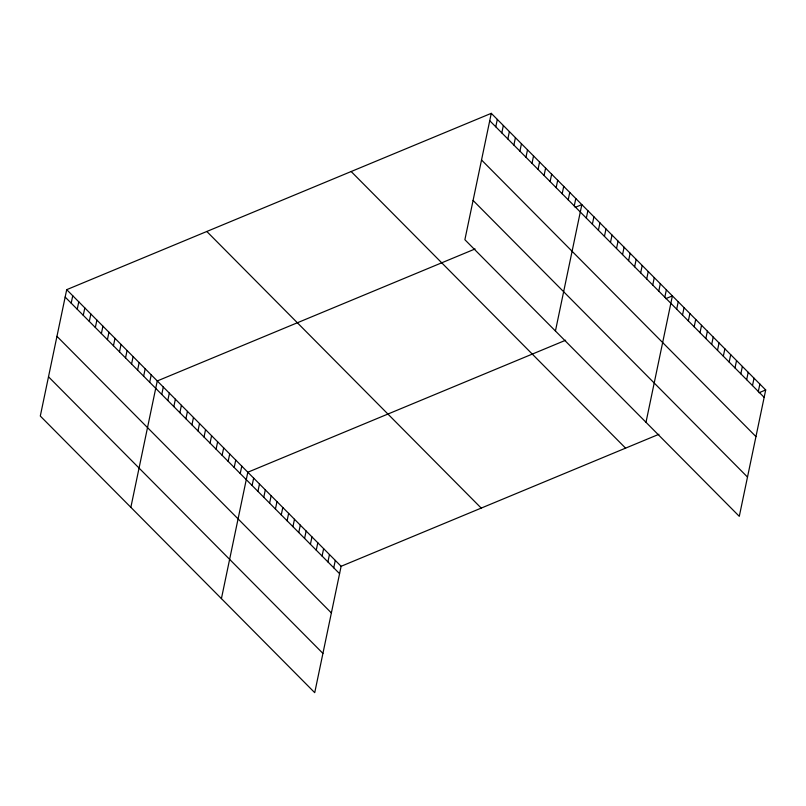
<?xml version="1.0" encoding="UTF-8"?>
<svg xmlns="http://www.w3.org/2000/svg" width="806" height="806" viewBox="0 0 806 806"><rect width="100%" height="100%" fill="white"/><g stroke="black" fill="none" stroke-linecap="round" stroke-linejoin="round"><path stroke-width="1.21" d="M491.277 113.334L464.881 239.714L739.293 516.334L765.7 389.953L491.277 113.334L66.707 289.666L40.3 416.047L314.723 692.666L341.119 566.286L658.945 434.283M71.19 303.147L72.742 295.752M77.235 309.232L78.776 301.837M83.27 315.317L84.811 307.922M89.305 321.403L90.846 314.018M95.34 327.488L96.891 320.103M101.385 333.573L102.926 326.188M107.42 339.658L108.961 332.274M113.455 345.744L114.996 338.359M119.49 351.829L121.041 344.444M125.535 357.914L127.076 350.529M131.569 364L133.111 356.615M137.604 370.085L139.146 362.7M143.639 376.18L145.191 368.785M149.674 382.266L151.226 374.871M130.854 507.337L157.261 380.956L475.087 248.953M161.754 394.436L163.296 387.041M167.789 400.522L169.331 393.127M173.824 406.607L175.376 399.212M179.869 412.692L181.41 405.297M185.904 418.777L187.445 411.382M191.939 424.863L193.48 417.468M197.974 430.948L199.525 423.553M204.019 437.033L205.56 429.638M210.054 443.119L211.595 435.724M216.089 449.204L217.63 441.809M222.124 455.289L223.675 447.894M228.158 461.375L229.71 453.98M234.203 467.46L235.745 460.065M240.238 473.545L241.78 466.15M221.418 598.616L247.815 472.235L565.651 340.233M252.107 485.514L253.648 478.119M257.94 491.388L259.482 483.993M263.774 497.262L265.315 489.877M269.597 503.146L271.148 495.75M275.43 509.019L276.972 501.634M281.264 514.903L282.805 507.508M287.097 520.777L288.639 513.382M292.931 526.661L294.472 519.265M298.754 532.534L300.306 525.139M304.587 538.418L306.129 531.023M310.421 544.292L311.962 536.897M316.254 550.166L317.796 542.781M322.088 556.049L323.629 548.654M327.911 561.923L329.463 554.538M333.744 567.807L335.286 560.412M495.771 126.804L497.312 119.419M501.806 132.899L503.357 125.504M507.851 138.985L509.392 131.59M513.885 145.07L515.427 137.675M519.92 151.155L521.462 143.76M525.955 157.241L527.507 149.845M532 163.326L533.542 155.931M538.035 169.411L539.577 162.016M544.07 175.496L545.612 168.101M550.105 181.582L551.657 174.187M556.15 187.667L557.692 180.272M562.185 193.752L563.726 186.357M568.22 199.838L569.761 192.443M574.255 205.923L575.796 198.528M555.435 330.994L581.841 204.613L575.162 207.384M586.335 218.094L587.876 210.698M592.37 224.179L593.911 216.784M598.405 230.264L599.946 222.869M604.44 236.349L605.991 228.954M610.485 242.435L612.026 235.04M616.519 248.52L618.061 241.125M622.554 254.605L624.096 247.21M628.589 260.691L630.141 253.306M634.634 266.776L636.176 259.391M640.669 272.861L642.211 265.476M646.704 278.947L648.246 271.562M652.739 285.032L654.281 277.647M658.774 291.117L660.326 283.732M664.819 297.202L666.361 289.817M645.999 422.284L672.395 295.903L665.726 298.673M676.687 309.172L678.229 301.776M682.511 315.045L684.062 307.66M688.344 320.929L689.896 313.534M694.178 326.803L695.719 319.418M700.011 332.687L701.552 325.292M705.844 338.56L707.386 331.165M711.678 344.444L713.219 337.049M717.501 350.318L719.053 342.923M723.335 356.192L724.876 348.807M729.168 362.075L730.71 354.68M735.001 367.949L736.543 360.564M740.835 373.833L742.376 366.438M746.658 379.707L748.21 372.322M752.492 385.59L754.033 378.195M758.325 391.464L759.867 384.069M759.03 392.724L765.7 389.953M489.736 120.719L764.159 397.348M481.535 159.991L755.957 436.61M473.082 200.442L747.505 477.061M351.164 171.527L625.587 448.146M206.81 231.483L481.232 508.102M66.707 289.666L341.119 566.286M65.155 297.061L339.578 573.681M56.954 336.324L331.377 612.943M48.501 376.785L322.924 653.404"/></g></svg>
